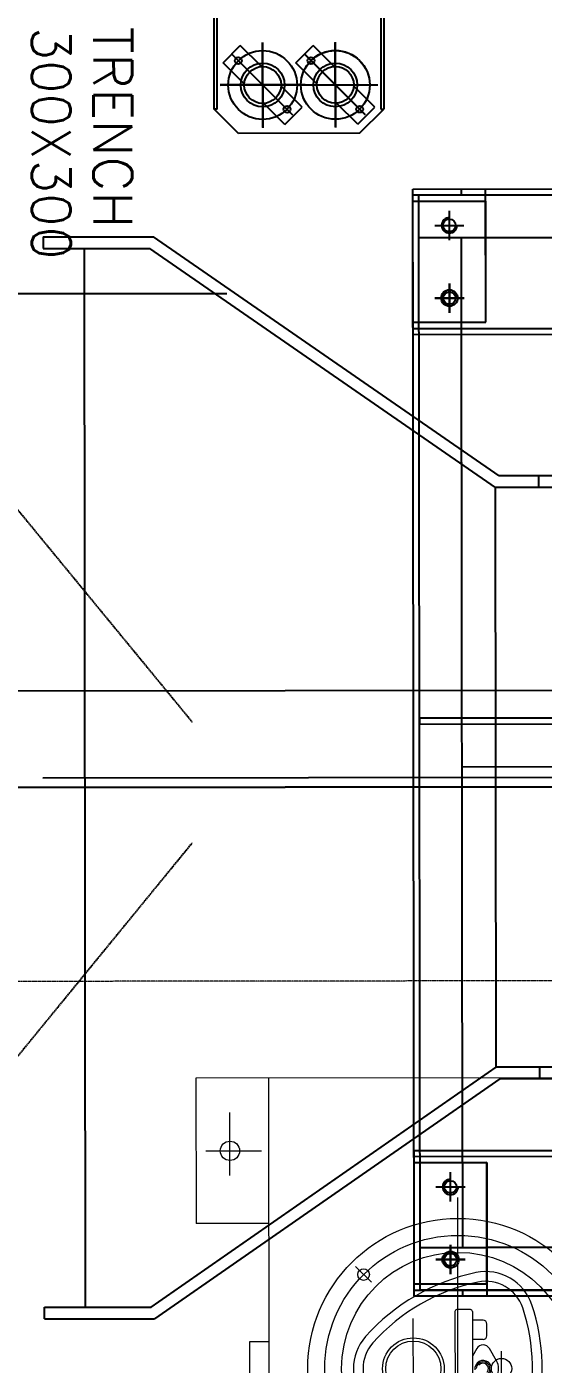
# Model space of a CAD drawing. Header units: feet. Extents: x -99009 to 3252343, y -11094690 to 9035152.
# Drawn here: x 2519658 to 2520191, y -1976592 to -1975212 of the extents above; entities that cross this region are included whole.
import ezdxf

# ---------------------------------------------------------------- set-up
doc = ezdxf.new("R2010")
doc.units = ezdxf.units.FT
for name, pattern in [('CENTER', [2, 1.25, -0.25, 0.25, -0.25]), ('DASHED', [0.75, 0.5, -0.25]), ('PHANTOM', [2.5, 1.25, -0.25, 0.25, -0.25, 0.25, -0.25])]:
    doc.linetypes.add(name, pattern=pattern)
for name, color, linetype in [('1', 1, 'Continuous'), ('K-LINE', 7, 'Continuous'), ('栗本図面枠', 7, 'Continuous')]:
    doc.layers.add(name, color=color, linetype=linetype)
doc.styles.add('ROMANS', font='romans.shx', dxfattribs={"width": 0.75})

# ---------------------------------------------------------------- blocks, each defined once
blk = doc.blocks.new('G$CA8366B73')
at = {"layer": 'K-LINE', "color": 3, "linetype": 'Continuous', "lineweight": 25}
for p, q in [((-2400, 3800), (-2400, -3250)), ((-2500, -3350), (-2500, 2535.5)), ((-2400, -2350), (-2400, 2500))]:
    blk.add_line(p, q, dxfattribs=at)
blk = doc.blocks.new('G$CE2A845D2')
at = {"layer": 'K-LINE', "color": 2, "linetype": 'Continuous', "lineweight": 15}
for p, q in [((500, -600), (500, 700)), ((305, -129.1), (305, -476.7)), ((351, -248.2), (351, -351.8)), ((308, -359), (308, -274.1)), ((520, -327.8), (520, -272.2)), ((260, -279.3), (260, -318.1)), ((290, -359), (290, -295.5)), ((265.1, -308), (272.5, -320.8)), ((285.5, -320.8), (290, -312.9)), ((279, -330), (290, -330)), ((500, -327.8), (520, -327.8)), ((275, -334), (275, -346)), ((279, -350), (290, -350)), ((292, -361), (306, -361)), ((394.2, -389.2), (410.5, -405.5)), ((500, -450), (575, -450)), ((575, -600), (575, -450)), ((540, -499.6), (540, -564.7)), ((565, -525), (507.5, -525)), ((-575, -600), (575, -600))]:
    blk.add_line(p, q, dxfattribs=at)
for centre, radius in [((305, -300), 155), ((305, -300), 137.5), ((305, -300), 120), ((351, -300), 31.8), ((351, -300), 28.5), ((260, -300), 10.5), ((402.2, -397.2), 6), ((540, -525), 10)]:
    blk.add_circle(centre, radius, dxfattribs=at)
for centre, radius, start, end in [((428, -300), 210, 164.9723, 198.2596), ((428, -300), 210, 164.9723, 198.2596), ((428, -300), 200, 164.2018, 198.2596), ((362.9, -300), 40, 318.2596, 41.7404), ((362.9, -300), 50, 318.2596, 41.7404), ((362.9, -300), 50, 318.2596, 41.7404), ((279, -300), 16, 150, 210), ((279, -300), 8.5, 90.7637, 9.2363), ((279, -300), 7.05, 101.9278, 358.0722), ((279, -300), 5.55, 140, 320), ((279, -317), 7.5, 210, 330), ((279, -334), 4, 90, 180), ((243.5, -193.5), 200, 281.7404, 318.2596), ((243.5, -193.5), 210, 281.7404, 318.2596), ((243.5, -193.5), 210, 281.7404, 318.2596), ((279, -346), 4, 180, 270), ((276.1, -350.1), 50, 198.2596, 281.7404), ((276.1, -350.1), 50, 198.2596, 281.7404), ((276.1, -350.1), 40, 198.2596, 281.7404), ((292, -359), 2, 180, 270), ((306, -359), 2, 270, 0)]:
    blk.add_arc(centre, radius, start, end, dxfattribs=at)
blk = doc.blocks.new('K24582845e8a56')
at = {"layer": '栗本図面枠', "color": 1}
for p, q in [((-1142, -350), (-1142, 350)), ((-1142, -350), (-1142, 350)), ((-1136, -350), (-1136, 350)), ((-998, -350), (-998, 350)), ((-992, -350), (-992, 350)), ((-150, -350), (-150, 350)), ((-144, -350), (-144, 350)), ((-6, -350), (-6, 350)), ((0, -350), (0, 350)), ((0, 350), (0, -350)), ((-1136, -344), (-1136, 344)), ((-590, -344, 0), (-590, 344, 0)), ((-6, 344), (-6, -344)), ((-596, 300, 0), (-596, -300, 0)), ((-546, -300, 0), (-546, 300, 0)), ((-1092, -275), (-1092, 275)), ((-50, 275), (-50, -275)), ((-535, -732.7), (-535, 188.5)), ((-846, -26.9), (-846, -261.4)), ((-834, -26.9), (-834, -265.2)), ((-236, -26.9), (-236, -265.2)), ((-224, -26.9), (-224, -261.4)), ((-834, -220.6), (-846, -220.6)), ((-236, -220.6), (-224, -220.6)), ((-846, -261.4), (-1093.1, -617.9)), ((-224, -261.4), (23.1, -617.9)), ((-1004.5, -275), (-1142, -275)), ((-1004.5, -275), (-1129.5, -275)), ((-1129.5, -350), (-1129.5, -275)), ((-1092, -344), (-1092, -275)), ((-834, -265.2), (-1081.1, -621.6)), ((-1004.5, -350), (-1004.5, -275)), ((-1004.5, -275, 0), (-1004.5, -350, 0)), ((-236, -265.2), (-834, -265.2)), ((11.1, -621.6), (-236, -265.2)), ((-12.5, -275), (-137.5, -275)), ((-137.5, -350), (-137.5, -275)), ((-137.5, -350), (-137.5, -275)), ((-137.5, -275), (-137.5, -350)), ((-137.5, -275, 0), (0, -275)), ((-50, -344), (-50, -275)), ((-12.5, -350), (-12.5, -275)), ((-1136, -300), (-1142, -300)), ((-1104.5, -327.6), (-1104.5, -297.4)), ((-1004.5, -300), (-1092, -300)), ((-1029.5, -327.6), (-1029.5, -297.4)), ((-1029.5, -297.4), (-1029.5, -327.6)), ((-137.5, -300), (-1004.5, -300)), ((-992, -300), (-998, -300)), ((-596, -300, 0), (-596, -344, 0)), ((-144, -300), (-150, -300)), ((-137.5, -300), (-50, -300)), ((-112.5, -327.6), (-112.5, -297.4)), ((-37.5, -327.6), (-37.5, -297.4)), ((-37.5, -297.4), (-37.5, -327.6)), ((0, -300), (-6, -300)), ((-1089.4, -312.5), (-1119.6, -312.5)), ((-1014.4, -312.5), (-1044.6, -312.5)), ((-1044.6, -312.5), (-1014.4, -312.5)), ((-97.4, -312.5), (-127.6, -312.5)), ((-22.4, -312.5), (-52.6, -312.5)), ((-52.6, -312.5), (-22.4, -312.5)), ((-6, -344), (-1136, -344)), ((-596, -344, 0), (-590, -344, 0)), ((-992, -350), (-1142, -350)), ((0, -350), (-1142, -350)), ((0, -350), (-150, -350)), ((-1324.6, -380, 0), (-1224.6, -380, 0)), ((-1321.6, -383, 0), (-1224.6, -383, 0)), ((-1249.6, -474, 0), (-1249.6, -386, 0)), ((-1249.5, -473.8, 0), (-1249.6, -386.2, 0)), ((-1199.6, -405, 0), (-1224.6, -380, 0)), ((-1224.6, -383, 0), (-1224.6, -380, 0)), ((-1218.5, -398.9, 0), (-1280.7, -461.1, 0)), ((-1218.6, -399.1, 0), (-1280.5, -460.9, 0)), ((-1226.6, -389.3, 0), (-1248.3, -411, 0)), ((-1208.9, -407, 0), (-1226.6, -389.3, 0)), ((-1208.9, -407, 0), (-1230.6, -428.7, 0)), ((-1199.6, -405, 0), (-1199.6, -530, 0)), ((-1293.5, -430, 0), (-1205.6, -430, 0)), ((-1205.8, -430, 0), (-1293.3, -430, 0)), ((-1268.5, -431.3, 0), (-1290.2, -453, 0)), ((-1272.5, -470.7, 0), (-1290.2, -453, 0)), ((-1250.8, -449, 0), (-1272.5, -470.7, 0)), ((-1249.5, -461.2, 0), (-1249.6, -548.8, 0)), ((-1249.5, -549, 0), (-1249.5, -461, 0)), ((-1226.5, -464.3, 0), (-1248.2, -486, 0)), ((-1208.9, -482, 0), (-1226.5, -464.3, 0)), ((-1218.4, -473.9, 0), (-1280.6, -536.1, 0)), ((-1218.6, -474.1, 0), (-1280.5, -535.9, 0)), ((-1208.9, -482, 0), (-1230.6, -503.7, 0)), ((-1293.5, -505, 0), (-1205.5, -505, 0)), ((-1205.8, -505, 0), (-1293.3, -505, 0)), ((-1268.5, -506.3, 0), (-1290.2, -528, 0)), ((-1250.8, -524, 0), (-1272.5, -545.7, 0)), ((-1272.5, -545.7, 0), (-1290.2, -528, 0)), ((-1199.6, -530, 0), (-1224.6, -555, 0)), ((-1034.6, -842.3), (-1034.6, -542.3)), ((-1224.6, -555, 0), (-1324.6, -555, 0)), ((-1224.6, -552, 0), (-1321.6, -552, 0)), ((-1224.6, -552, 0), (-1224.6, -555, 0)), ((-1093.1, -731.7), (-1093.1, -617.9)), ((23.1, -731.7), (23.1, -617.9)), ((-1081.1, -731.7), (-1081.1, -621.6)), ((11.1, -731.7), (11.1, -621.6)), ((11.1, -689.1), (-1081.1, -689.1)), ((-1093.1, -731.7), (-1081.1, -731.7)), ((23.1, -731.7), (11.1, -731.7))]:
    blk.add_line(p, q, dxfattribs=at)
at = {"layer": '栗本図面枠', "color": 1, "linetype": 'DASHED'}
for p, q in [((-850.2, -790), (-592.5, -578.6)), ((-209.8, -790), (-467.6, -578.6))]:
    blk.add_line(p, q, dxfattribs=at)
at = {"layer": '栗本図面枠', "color": 1}
for centre, radius in [((-1104.5, -312.5), 6.4), ((-1029.5, -312.5), 8.5), ((-1029.5, -312.5), 6.4), ((-112.5, -312.5), 6.4), ((-37.5, -312.5), 8.5), ((-37.5, -312.5), 6.4), ((-1249.6, -430, 0), 35.5), ((-1249.5, -430, 0), 35.5), ((-1249.5, -430, 0), 22.5), ((-1249.6, -430, 0), 19), ((-1224.5, -404.9, 0), 3.5), ((-1224.4, -404.9, 0), 3.5), ((-1274.7, -455.1, 0), 3.5), ((-1274.6, -455.1, 0), 3.5), ((-1249.5, -505, 0), 35.5), ((-1249.5, -505, 0), 35.5), ((-1249.5, -505, 0), 22.5), ((-1224.4, -479.9, 0), 3.5), ((-1224.4, -479.9, 0), 3.5), ((-1249.5, -505, 0), 19), ((-1274.6, -530.1, 0), 3.5), ((-1274.6, -530.1, 0), 3.5)]:
    blk.add_circle(centre, radius, dxfattribs=at)
for centre, start, end in [((-1104.5, -312.5), 180, 90), ((-1029.5, -312.5), 90, 0), ((-112.5, -312.5), 180, 90), ((-37.5, -312.5), 90, 0)]:
    blk.add_arc(centre, 8, start, end, dxfattribs=at)
at = {"layer": '栗本図面枠', "color": 1, "style": 'ROMANS'}
for s, p in [('TRENCH', (-1309.6, -679.7, 0)), ('300X300', (-1309.6, -743.3, 0))]:
    blk.add_text(s, height=40, dxfattribs=at).set_placement(p)

msp = doc.modelspace()

# ---------------------------------------------------------------- linework, layer by layer
at = {"layer": '1'}
msp.add_arc((2520410.24778, -1978395.99612), 100000, 84.1346387202, 194.3871675539, dxfattribs=at)
at = {"layer": 'K-LINE', "color": 2, "linetype": 'PHANTOM', "lineweight": 15}
msp.add_line((2521233.10343, -1976195.05657), (2519533.10551, -1976196.9867), dxfattribs=at)

# ---------------------------------------------------------------- block references
at = {"layer": 'K-LINE', "color": 2, "linetype": 'Continuous', "lineweight": 15, "rotation": 270.0650517140735}
msp.add_blockref('K24582845e8a56', (2520408.11897, -1976520.99344), dxfattribs=at)
at = {"layer": 'K-LINE', "color": 2, "linetype": 'CENTER', "lineweight": 15}
for name, p, rotation in [('G$CA8366B73', (2520410.24778, -1978395.99612), 270.0650517140735), ('G$CE2A845D2', (2520408.54473, -1976895.99649), 180.0650517140735)]:
    msp.add_blockref(name, p, dxfattribs=dict(at, rotation=rotation))

doc.saveas('drawing.dxf')
